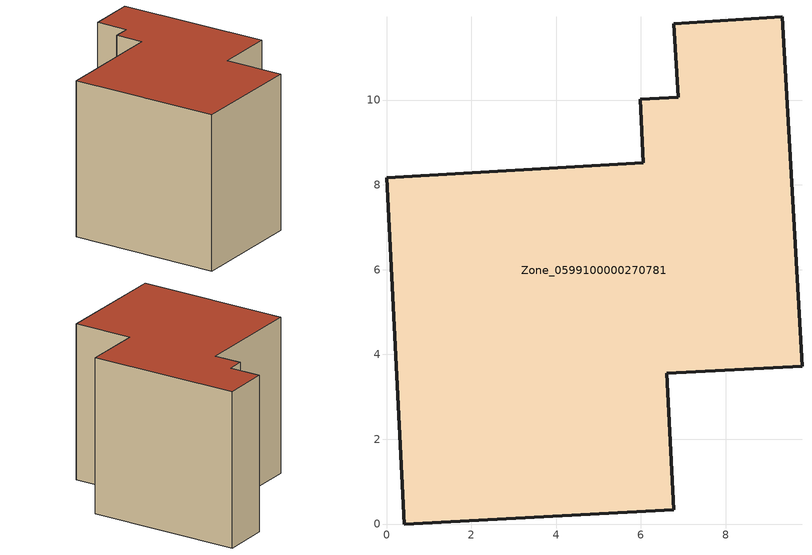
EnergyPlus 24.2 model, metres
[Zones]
Zone_0599100000270781
 floor ground (C_G): 6.77,0.34 0.42,0 0,8.17 6.06,8.52 5.99,10.02 6.88,10.07 6.78,11.8 9.33,11.96 9.8,3.72 6.61,3.56 z0
 wall outside (C_F): 6.78,11.8 6.88,10.07 5.99,10.02 6.06,8.52 0,8.17 0.42,0 6.77,0.34 6.61,3.56 9.8,3.72 9.33,11.96 6.78,11.8 z0:8.56
 roof outside (C_R): 6.61,3.56 9.8,3.72 9.33,11.96 6.78,11.8 6.88,10.07 5.99,10.02 6.06,8.52 0,8.17 0.42,0 6.77,0.34 z8.56
[BUILDING]
Pand.0599100000270781: North Axis=0; Terrain=City; Loads Convergence Tolerance Value=0.04; Temperature Convergence Tolerance Value=0.4; Solar Distribution=FullExterior; Maximum Number of Warmup Days=25; Minimum Number of Warmup Days=1
[Site:Location]
Rotterdam.The.Hague.AP_ZH_NLD Design_Conditions: Latitude=51.96; Longitude=4.45; Time Zone=1; Elevation=-4.5
[SITE:GROUNDTEMPERATURE:BUILDINGSURFACE]
18, 18, 18, 18, 18, 18, 18, 18, 18, 18, 18, 18
[MATERIAL] Thermal Absorptance=0.9; Solar Absorptance=0.7; Visible Absorptance=0.7
Name | Roughness | Thickness | Conductivity | Density | Specific Heat
G.TC.1946-1964 | MediumSmooth | 0.15 | 1 | 540 | 1210
F.TC.1946-1964 | Rough | 0.3 | 0.857143 | 1920 | 840
R.TC.1946-1964 | MediumRough | 0.2 | 0.235294 | 1500 | 1000
[CONSTRUCTION]
C_G: G.TC.1946-1964
C_F: F.TC.1946-1964
C_R: R.TC.1946-1964
[ZONE]
Zone_0599100000270781: Type=1; Multiplier=1; Ceiling Height=Autocalculate; Volume=Autocalculate; Floor Area=autocalculate; Part of Total Floor Area=Yes
[ZONEINFILTRATION:DESIGNFLOWRATE]
Infil_Zone_0599100000270781: Zone or ZoneList or Space or SpaceList=Zone_0599100000270781; Schedule=AlwaysOn; Design Flow Rate Calculation Method=Flow/Area; Flow Rate per Floor Area=0.003; Constant Term Coefficient=1; Temperature Term Coefficient=0; Velocity Term Coefficient=0; Velocity Squared Term Coefficient=0
[HVACTEMPLATE:ZONE:IDEALLOADSAIRSYSTEM]
Zone_0599100000270781: Maximum Heating Supply Air Temperature=50; Minimum Cooling Supply Air Temperature=13; Maximum Heating Supply Air Humidity Ratio=0.0156; Minimum Cooling Supply Air Humidity Ratio=0.0077; Heating Limit=NoLimit; Cooling Limit=NoLimit; Dehumidification Control Type=ConstantSensibleHeatRatio; Cooling Sensible Heat Ratio=0.7; Dehumidification Setpoint=60; Humidification Control Type=None; Humidification Setpoint=30; Outdoor Air Method=None; Outdoor Air Flow Rate per Person=0.00944; Outdoor Air Flow Rate per Zone Floor Area=0; Outdoor Air Flow Rate per Zone=0; Demand Controlled Ventilation Type=None; Outdoor Air Economizer Type=NoEconomizer; Heat Recovery Type=None; Sensible Heat Recovery Effectiveness=0.7; Latent Heat Recovery Effectiveness=0.65
[ZONECONTROL:THERMOSTAT]
ThermostatControl_Zone_0599100000270781: Zone or ZoneList=Zone_0599100000270781; Control Type Schedule=DualSetpointControlType; Control 1=Thermostat_Zone_0599100000270781; Temperature Difference Between Cutout And Setpoint=0
[THERMOSTATSETPOINT:DUALSETPOINT]
Thermostat_Zone_0599100000270781: Heating Setpoint Temperature Schedule=HeatingSetpoint_Zone_0599100000270781; Cooling Setpoint Temperature Schedule=CoolingSetpoint_Zone_0599100000270781
[SCHEDULE:COMPACT]
HeatingSetpoint_Zone_0599100000270781: Through: 12/31, For: AllDays, Until: 24:00, 21
CoolingSetpoint_Zone_0599100000270781: Through: 12/31, For: AllDays, Until: 24:00, 24
DualSetpointControlType: Through: 12/31, For: AllDays, Until: 24:00, 4
AlwaysOn: Through: 12/31, For: AllDays, Until: 24:00, 1
